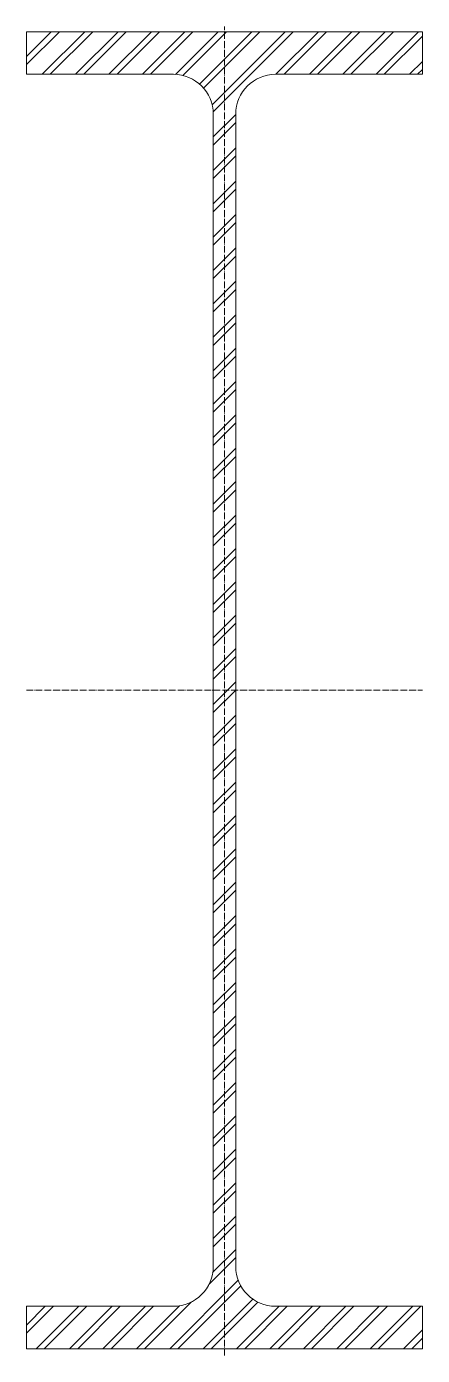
# Model space of a CAD drawing. Header units: metres. Extents: x -149 to 149, y -501 to 500.
import ezdxf

# ---------------------------------------------------------------- set-up
doc = ezdxf.new("R2010")
doc.units = ezdxf.units.M
doc.linetypes.add('MV_hartlijn_staal', pattern=[6.6, 5, -0.8, 0, -0.8])
doc.layers.add('A-DETL-GENF', color=92, linetype='Continuous', lineweight=18)

# ---------------------------------------------------------------- blocks, each defined once
blk = doc.blocks.new('28 Staalprofielen DIN_DIE_DILl 2d - DIE100-4447728-00_0 Basismaterialen')
at = {"layer": 'A-DETL-GENF', "lineweight": 13}
h = blk.add_hatch(dxfattribs=at)
h.set_pattern_fill('FP_508', color=256, style=0, pattern_type=2)
h.set_pattern_definition([(225, (-311.222, 5011.157), (12.57236, -12.57236), []), (225, (-311.222, 4992.107), (12.57236, -12.57236), [])])
h.paths.add_polyline_path([(149, 496), (-149, 496), (-149, 464), (-38.5, 464), (-34.6, 463.7), (-30.7, 463), (-27, 461.7), (-23.5, 460), (-20.2, 457.8), (-17.3, 455.2), (-14.7, 452.3), (-12.5, 449), (-10.8, 445.5), (-9.5, 441.8), (-8.8, 437.9), (-8.5, 434), (-8.5, -434), (-8.8, -437.9), (-9.5, -441.8), (-10.8, -445.5), (-12.5, -449), (-14.7, -452.3), (-17.3, -455.2), (-20.2, -457.8), (-23.5, -460), (-27, -461.7), (-30.7, -463), (-34.6, -463.7), (-38.5, -464), (-149, -464), (-149, -496), (149, -496), (149, -464), (38.5, -464), (34.6, -463.7), (30.7, -463), (27, -461.7), (23.5, -460), (20.2, -457.8), (17.3, -455.2), (14.7, -452.3), (12.5, -449), (10.8, -445.5), (9.5, -441.8), (8.8, -437.9), (8.5, -434), (8.5, 434), (8.8, 437.9), (9.5, 441.8), (10.8, 445.5), (12.5, 449), (14.7, 452.3), (17.3, 455.2), (20.2, 457.8), (23.5, 460), (27, 461.7), (30.7, 463), (34.6, 463.7), (38.5, 464), (149, 464)])
at = {"layer": 'A-DETL-GENF'}
for p, q in [((149, 496), (-149, 496)), ((-149, 496), (-149, 464)), ((149, 496), (-149, 496)), ((-149, 496), (-149, 464)), ((149, 464), (149, 496)), ((149, 496), (149, 464)), ((-149, 464), (-38.5, 464)), ((-149, 464), (-38.5, 464)), ((38.5, 464), (149, 464)), ((149, 464), (38.5, 464)), ((-8.5, 434), (-8.5, -434)), ((-8.5, -434), (-8.5, 434)), ((8.5, -434), (8.5, 434)), ((8.5, -434), (8.5, 434)), ((-38.5, -464), (-149, -464)), ((-149, -464), (-149, -496)), ((-149, -496), (-149, -464)), ((-149, -464), (-38.5, -464)), ((149, -464), (38.5, -464)), ((149, -464), (38.5, -464)), ((149, -496), (149, -464)), ((149, -496), (149, -464)), ((-149, -496), (149, -496)), ((149, -496), (-149, -496))]:
    blk.add_line(p, q, dxfattribs=at)
at = {"layer": 'A-DETL-GENF', "linetype": 'MV_hartlijn_staal', "lineweight": 13}
for p, q in [((0, -501), (0, 499.9)), ((-149, 0), (149, 0))]:
    blk.add_line(p, q, dxfattribs=at)
at = {"layer": 'A-DETL-GENF'}
for centre, start, end in [((-38.5, 434), 360, 90), ((-38.5, 434), 360, 90), ((38.5, 434), 90, 180), ((38.5, 434), 90, 180), ((-38.5, -434), 270, 360), ((-38.5, -434), 270, 0), ((38.5, -434), 180, 270), ((38.5, -434), 180, 270)]:
    blk.add_arc(centre, 30, start, end, dxfattribs=at)

msp = doc.modelspace()

# ---------------------------------------------------------------- block references
msp.add_blockref('28 Staalprofielen DIN_DIE_DILl 2d - DIE100-4447728-00_0 Basismaterialen', (0, 0))

doc.saveas('drawing.dxf')
